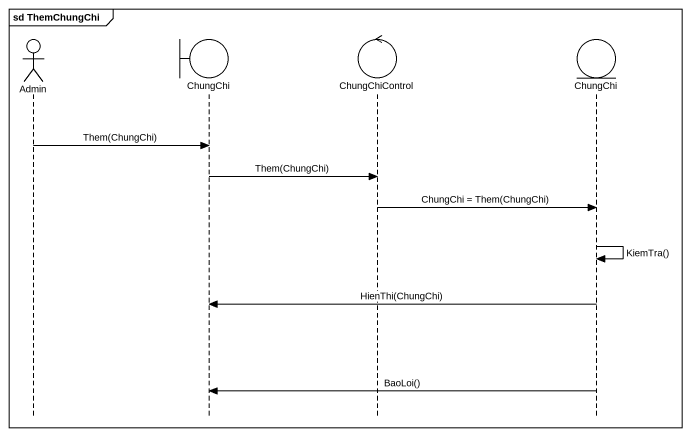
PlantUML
@startuml
mainframe sd ThemChungChi
hide footbox
actor Admin
boundary ChungChi
control ChungChiControl
entity "ChungChi" as ChungChi_2

Admin -> ChungChi : Them(ChungChi)
ChungChi -> ChungChiControl : Them(ChungChi)
ChungChiControl -> ChungChi_2 : ChungChi = Them(ChungChi)
ChungChi_2 -> ChungChi_2 : KiemTra()
ChungChi_2 -> ChungChi : HienThi(ChungChi)
ChungChi_2 -> ChungChi : BaoLoi()
@enduml
